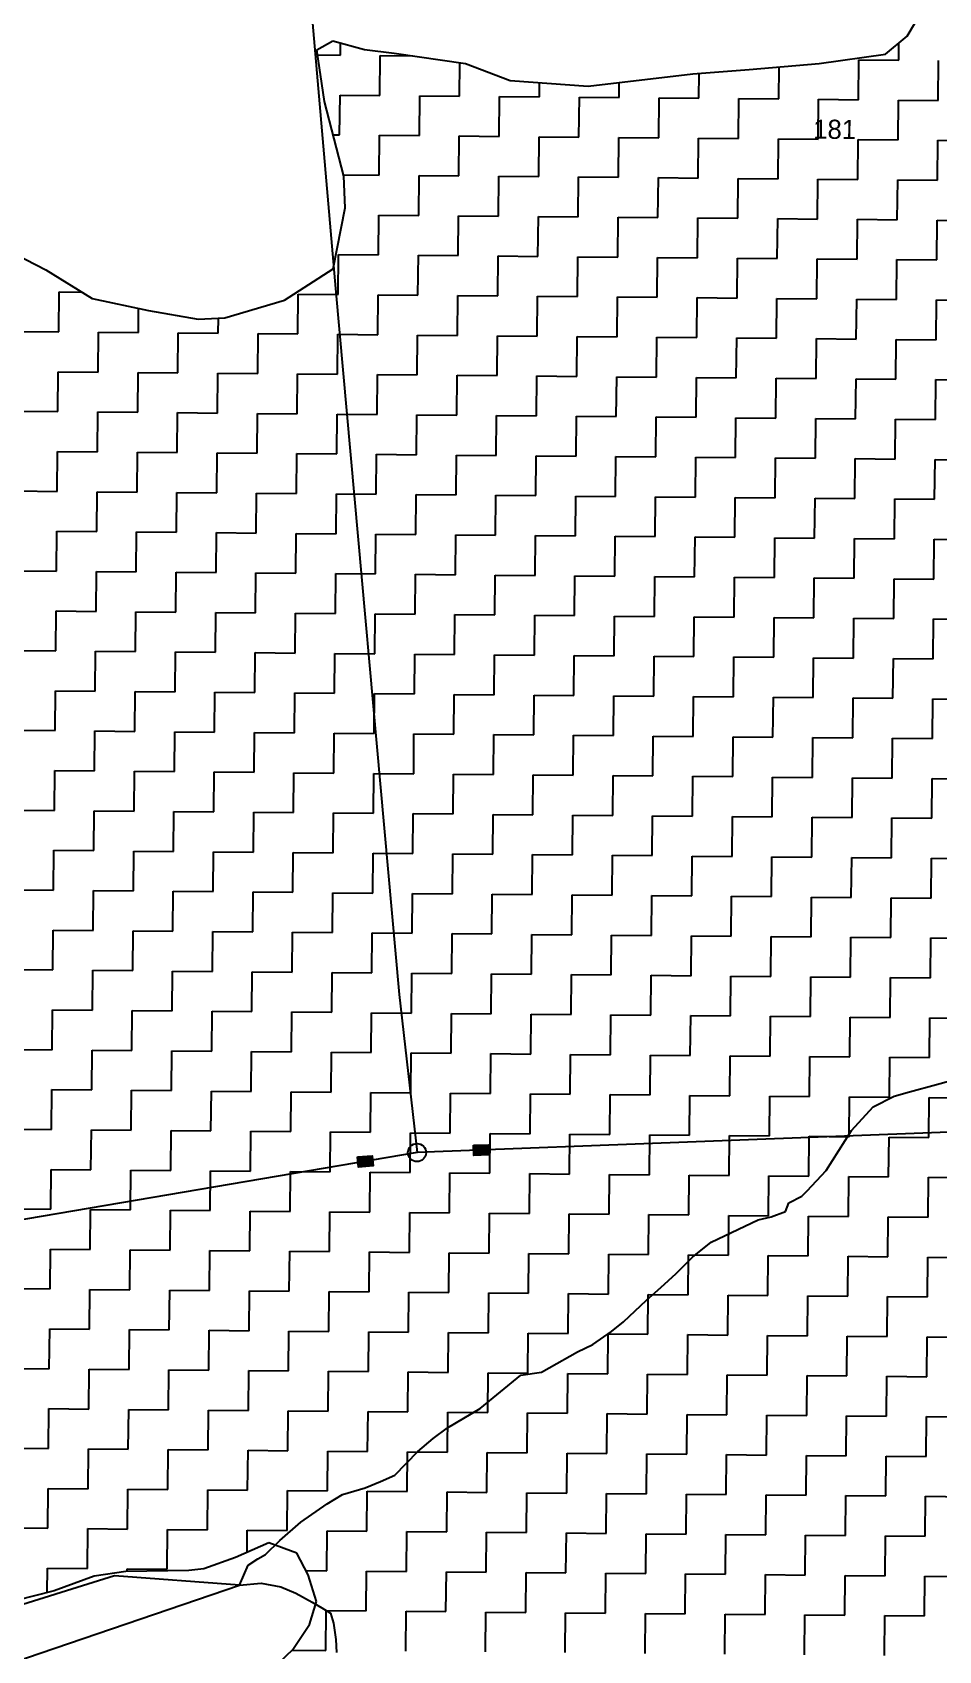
# Model space of a CAD drawing. Header units: metres. Extents: x 286188 to 288650, y 2015524 to 2018848.
# Drawn here: x 287073.8 to 287294.1, y 2016164.1 to 2016557.5 of the extents above; entities that cross this region are included whole.
import ezdxf
from ezdxf.enums import TextEntityAlignment as Align

# ---------------------------------------------------------------- set-up
doc = ezdxf.new("R2010")
doc.units = ezdxf.units.M
doc.header["$MEASUREMENT"] = 0
for name, color, linetype in [('LINE_WATER', 4, 'Continuous'), ('POLY_HATCH', 12, 'Continuous'), ('POLY_PARCEL', 6, 'Continuous'), ('POLY_WATER', 4, 'Continuous'), ('TEXT_PARCEL', 7, 'Continuous')]:
    doc.layers.add(name, color=color, linetype=linetype)
doc.styles.add('TEXT_MAP', font='', dxfattribs={"height": 1.8})
doc.styles.get('TEXT_MAP').set_extended_font_data('Kruti Dev 050')

msp = doc.modelspace()

# ---------------------------------------------------------------- hatches: boundary and pattern name
for points in [[(287184.68, 2016284.62), (287184.58, 2016287.11), (287180.98, 2016286.97), (287181.08, 2016284.48)], [(287156.59, 2016281.97), (287156.39, 2016284.45), (287152.81, 2016284.16), (287153, 2016281.68)]]:
    msp.add_hatch(color=256).paths.add_polyline_path(points)

# ---------------------------------------------------------------- linework, layer by layer
for points in [[(287180.98, 2016286.97), (287184.58, 2016287.11), (287184.68, 2016284.62), (287181.08, 2016284.48)], [(287152.81, 2016284.16), (287156.39, 2016284.45), (287156.59, 2016281.97), (287153, 2016281.68)]]:
    msp.add_lwpolyline(points, close=True)
msp.add_circle((287167.27, 2016285.2), 2.2)
at = {"layer": 'LINE_WATER'}
for p, q in [((287286.94, 2016299.97), (287293.57, 2016301.76)), ((287293.57, 2016301.76), (287299.13, 2016303.29)), ((287278.18, 2016296.35), (287283.23, 2016298.95)), ((287283.23, 2016298.95), (287286.94, 2016299.97)), ((287272.84, 2016290.58), (287278.18, 2016296.35)), ((287266.68, 2016280.86), (287272.84, 2016290.58)), ((287262.14, 2016275.89), (287266.68, 2016280.86)), ((287256.8, 2016270.91), (287257.62, 2016273.02)), ((287257.62, 2016273.02), (287260.8, 2016274.58)), ((287260.8, 2016274.58), (287262.14, 2016275.89)), ((287250.18, 2016268.86), (287253.36, 2016269.62)), ((287253.36, 2016269.62), (287256.8, 2016270.91)), ((287238.76, 2016263.41), (287250.18, 2016268.86)), ((287234.23, 2016259.76), (287238.76, 2016263.41)), ((287230.23, 2016255.83), (287234.23, 2016259.76)), ((287226.5, 2016252.43), (287230.23, 2016255.83)), ((287217.43, 2016244.05), (287223.03, 2016249.29)), ((287223.03, 2016249.29), (287226.5, 2016252.43)), ((287209.98, 2016238.57), (287214.51, 2016241.7)), ((287214.51, 2016241.7), (287217.43, 2016244.05)), ((287206.26, 2016236.76), (287209.98, 2016238.57)), ((287199.36, 2016232.86), (287206.26, 2016236.76)), ((287182.61, 2016222.97), (287192.47, 2016231.07)), ((287192.47, 2016231.07), (287197.5, 2016231.82)), ((287197.5, 2016231.82), (287199.36, 2016232.86)), ((287174.64, 2016218.28), (287182.61, 2016222.97)), ((287171.18, 2016215.67), (287174.64, 2016218.28)), ((287167.45, 2016212.53), (287171.18, 2016215.67)), ((287161.84, 2016206.77), (287167.45, 2016212.53)), ((287158.39, 2016205.22), (287161.84, 2016206.77)), ((287145.39, 2016199.79), (287149.11, 2016202.13)), ((287149.11, 2016202.13), (287154.68, 2016203.67)), ((287154.68, 2016203.67), (287158.39, 2016205.22)), ((287139, 2016195.35), (287145.39, 2016199.79)), ((287133.94, 2016190.91), (287139, 2016195.35)), ((287130.47, 2016187.5), (287133.94, 2016190.91)), ((287126.22, 2016184.9), (287128.61, 2016186.46)), ((287128.61, 2016186.46), (287130.47, 2016187.5)), ((287124.09, 2016180.09), (287126.22, 2016184.9)), ((287124.09, 2016180.09), (287129.37, 2016180.52)), ((287129.37, 2016180.52), (287134.12, 2016179.68)), ((287134.12, 2016179.68), (287137.81, 2016178.07)), ((287137.81, 2016178.07), (287141.75, 2016175.92)), ((287141.75, 2016175.92), (287144.12, 2016174.57)), ((287144.12, 2016174.57), (287146.22, 2016173.23)), ((287146.22, 2016173.23), (287146.99, 2016170.85)), ((287146.99, 2016170.85), (287147.49, 2016166.88)), ((287147.49, 2016166.88), (287147.72, 2016163.71))]:
    msp.add_line(p, q, dxfattribs=at)
at = {"layer": 'POLY_HATCH'}
for p, q in [((287286.44, 2016556.6), (287289.72, 2016562.21)), ((287281.15, 2016552.21), (287286.44, 2016556.6)), ((287142.9, 2016553.25), (287146.82, 2016555.44)), ((287144.8, 2016540.73), (287142.9, 2016553.25)), ((287146.82, 2016555.44), (287154.47, 2016553.35)), ((287154.47, 2016553.35), (287161.73, 2016552.48)), ((287161.73, 2016552.48), (287179.05, 2016549.9)), ((287264.99, 2016549.94), (287281.15, 2016552.21)), ((287179.05, 2016549.9), (287189.91, 2016545.77)), ((287234.31, 2016547.39), (287248.03, 2016548.48)), ((287248.03, 2016548.48), (287264.99, 2016549.94)), ((287189.91, 2016545.77), (287208.86, 2016544.39)), ((287208.86, 2016544.39), (287234.31, 2016547.39)), ((287149.48, 2016522.54), (287144.8, 2016540.73)), ((287149.82, 2016514.88), (287149.48, 2016522.54)), ((287042.51, 2016517.46), (287077.05, 2016499.81)), ((287146.86, 2016499.99), (287149.82, 2016514.88)), ((287077.05, 2016499.81), (287088.29, 2016492.85)), ((287135.09, 2016492.43), (287146.86, 2016499.99)), ((287088.29, 2016492.85), (287101.98, 2016489.91)), ((287101.98, 2016489.91), (287114.06, 2016487.78)), ((287120.52, 2016488.13), (287135.09, 2016492.43)), ((287114.06, 2016487.78), (287120.52, 2016488.13)), ((287131.22, 2016190.32), (287123.12, 2016186.76)), ((287138.06, 2016187.83), (287131.22, 2016190.32)), ((287123.12, 2016186.76), (287115.43, 2016184.01)), ((287140.84, 2016182.57), (287138.06, 2016187.83)), ((287096.46, 2016183.37), (287088.79, 2016182.23)), ((287111.8, 2016183.64), (287096.46, 2016183.37)), ((287115.43, 2016184.01), (287111.8, 2016183.64)), ((287142.8, 2016176.1), (287140.84, 2016182.57)), ((287079.07, 2016178.69), (287065.32, 2016175.18)), ((287088.79, 2016182.23), (287079.07, 2016178.69)), ((287141.13, 2016170.47), (287142.8, 2016176.1)), ((287137.04, 2016164.45), (287141.13, 2016170.47)), ((287133.79, 2016161.26), (287137.04, 2016164.45))]:
    msp.add_line(p, q, dxfattribs=at)
at = {"layer": 'POLY_HATCH', "linetype": 'Continuous'}
for p, q in [((287148.63, 2016551.97), (287148.66, 2016554.94)), ((287284.36, 2016550.75), (287284.4, 2016554.9)), ((287143.09, 2016552.02), (287148.63, 2016551.97)), ((287158.24, 2016542.19), (287158.33, 2016551.89)), ((287158.33, 2016551.89), (287166.21, 2016551.81)), ((287177.63, 2016542.02), (287177.7, 2016550.11)), ((287255.19, 2016541.32), (287255.26, 2016549.1)), ((287274.58, 2016541.14), (287274.67, 2016550.84)), ((287274.67, 2016550.84), (287284.36, 2016550.75)), ((287293.97, 2016540.97), (287294.06, 2016550.66)), ((287197.02, 2016541.84), (287197.05, 2016545.25)), ((287216.41, 2016541.67), (287216.44, 2016545.29)), ((287235.8, 2016541.49), (287235.85, 2016547.51)), ((287148.46, 2016532.58), (287148.55, 2016542.28)), ((287148.55, 2016542.28), (287158.24, 2016542.19)), ((287167.85, 2016532.41), (287167.94, 2016542.1)), ((287167.94, 2016542.1), (287177.63, 2016542.02)), ((287187.24, 2016532.23), (287187.33, 2016541.93)), ((287187.33, 2016541.93), (287197.02, 2016541.84)), ((287206.63, 2016532.06), (287206.72, 2016541.75)), ((287206.72, 2016541.75), (287216.41, 2016541.67)), ((287226.02, 2016531.88), (287226.1, 2016541.58)), ((287226.1, 2016541.58), (287235.8, 2016541.49)), ((287245.41, 2016531.71), (287245.49, 2016541.4)), ((287245.49, 2016541.4), (287255.19, 2016541.32)), ((287264.8, 2016531.53), (287264.88, 2016541.23)), ((287264.88, 2016541.23), (287274.58, 2016541.14)), ((287284.19, 2016531.36), (287284.27, 2016541.05)), ((287284.27, 2016541.05), (287293.97, 2016540.97)), ((287146.9, 2016532.6), (287148.46, 2016532.58)), ((287158.07, 2016522.8), (287158.15, 2016532.5)), ((287158.15, 2016532.5), (287167.85, 2016532.41)), ((287177.46, 2016522.63), (287177.54, 2016532.32)), ((287177.54, 2016532.32), (287187.24, 2016532.23)), ((287196.85, 2016522.45), (287196.93, 2016532.15)), ((287196.93, 2016532.15), (287206.63, 2016532.06)), ((287216.23, 2016522.28), (287216.32, 2016531.97)), ((287216.32, 2016531.97), (287226.02, 2016531.88)), ((287235.62, 2016522.1), (287235.71, 2016531.8)), ((287235.71, 2016531.8), (287245.41, 2016531.71)), ((287255.01, 2016521.93), (287255.1, 2016531.62)), ((287255.1, 2016531.62), (287264.8, 2016531.53)), ((287274.4, 2016521.75), (287274.49, 2016531.45)), ((287274.49, 2016531.45), (287284.19, 2016531.36)), ((287293.79, 2016521.58), (287293.88, 2016531.27)), ((287293.88, 2016531.27), (287303.58, 2016531.18)), ((287149.39, 2016522.88), (287158.07, 2016522.8)), ((287167.67, 2016513.02), (287167.76, 2016522.71)), ((287167.76, 2016522.71), (287177.46, 2016522.63)), ((287187.06, 2016512.84), (287187.15, 2016522.54)), ((287187.15, 2016522.54), (287196.85, 2016522.45)), ((287206.45, 2016512.67), (287206.54, 2016522.36)), ((287206.54, 2016522.36), (287216.23, 2016522.28)), ((287225.84, 2016512.49), (287225.93, 2016522.19)), ((287225.93, 2016522.19), (287235.62, 2016522.1)), ((287245.23, 2016512.32), (287245.32, 2016522.01)), ((287245.32, 2016522.01), (287255.01, 2016521.93)), ((287264.62, 2016512.14), (287264.71, 2016521.84)), ((287264.71, 2016521.84), (287274.4, 2016521.75)), ((287284.01, 2016511.97), (287284.1, 2016521.66)), ((287284.1, 2016521.66), (287293.79, 2016521.58)), ((287157.89, 2016503.41), (287157.98, 2016513.11)), ((287157.98, 2016513.11), (287167.67, 2016513.02)), ((287177.28, 2016503.24), (287177.37, 2016512.93)), ((287177.37, 2016512.93), (287187.06, 2016512.84)), ((287196.67, 2016503.06), (287196.76, 2016512.76)), ((287196.76, 2016512.76), (287206.45, 2016512.67)), ((287216.06, 2016502.89), (287216.15, 2016512.58)), ((287216.15, 2016512.58), (287225.84, 2016512.49)), ((287235.45, 2016502.71), (287235.54, 2016512.41)), ((287235.54, 2016512.41), (287245.23, 2016512.32)), ((287254.84, 2016502.54), (287254.93, 2016512.23)), ((287254.93, 2016512.23), (287264.62, 2016512.14)), ((287274.23, 2016502.36), (287274.32, 2016512.06)), ((287274.32, 2016512.06), (287284.01, 2016511.97)), ((287293.62, 2016502.19), (287293.71, 2016511.88)), ((287293.71, 2016511.88), (287303.4, 2016511.79)), ((287148.11, 2016493.8), (287148.2, 2016503.5)), ((287148.2, 2016503.5), (287157.89, 2016503.41)), ((287167.5, 2016493.63), (287167.59, 2016503.32)), ((287167.59, 2016503.32), (287177.28, 2016503.24)), ((287186.89, 2016493.45), (287186.98, 2016503.15)), ((287186.98, 2016503.15), (287196.67, 2016503.06)), ((287206.28, 2016493.28), (287206.36, 2016502.97)), ((287206.36, 2016502.97), (287216.06, 2016502.89)), ((287225.67, 2016493.1), (287225.75, 2016502.8)), ((287225.75, 2016502.8), (287235.45, 2016502.71)), ((287245.06, 2016492.93), (287245.14, 2016502.62)), ((287245.14, 2016502.62), (287254.84, 2016502.54)), ((287264.45, 2016492.75), (287264.53, 2016502.45)), ((287264.53, 2016502.45), (287274.23, 2016502.36)), ((287283.84, 2016492.58), (287283.92, 2016502.27)), ((287283.92, 2016502.27), (287293.62, 2016502.19)), ((287080.16, 2016484.72), (287080.24, 2016494.42)), ((287080.24, 2016494.42), (287085.84, 2016494.37)), ((287138.33, 2016484.2), (287138.41, 2016493.89)), ((287138.41, 2016493.89), (287148.11, 2016493.8)), ((287157.72, 2016484.02), (287157.8, 2016493.72)), ((287157.8, 2016493.72), (287167.5, 2016493.63)), ((287177.11, 2016483.85), (287177.19, 2016493.54)), ((287177.19, 2016493.54), (287186.89, 2016493.45)), ((287196.49, 2016483.67), (287196.58, 2016493.37)), ((287196.58, 2016493.37), (287206.28, 2016493.28)), ((287215.88, 2016483.5), (287215.97, 2016493.19)), ((287215.97, 2016493.19), (287225.67, 2016493.1)), ((287099.55, 2016484.55), (287099.6, 2016490.42)), ((287235.27, 2016483.32), (287235.36, 2016493.02)), ((287235.36, 2016493.02), (287245.06, 2016492.93)), ((287254.66, 2016483.15), (287254.75, 2016492.84)), ((287254.75, 2016492.84), (287264.45, 2016492.75)), ((287274.05, 2016482.97), (287274.14, 2016492.67)), ((287274.14, 2016492.67), (287283.84, 2016492.58)), ((287293.44, 2016482.8), (287293.53, 2016492.49)), ((287293.53, 2016492.49), (287303.23, 2016492.4)), ((287118.94, 2016484.37), (287118.97, 2016488.04)), ((287070.46, 2016484.81), (287080.16, 2016484.72)), ((287089.76, 2016474.94), (287089.85, 2016484.64)), ((287089.85, 2016484.64), (287099.55, 2016484.55)), ((287109.15, 2016474.77), (287109.24, 2016484.46)), ((287109.24, 2016484.46), (287118.94, 2016484.37)), ((287128.54, 2016474.59), (287128.63, 2016484.28)), ((287128.63, 2016484.28), (287138.33, 2016484.2)), ((287147.93, 2016474.41), (287148.02, 2016484.11)), ((287148.02, 2016484.11), (287157.72, 2016484.02)), ((287167.32, 2016474.24), (287167.41, 2016483.93)), ((287167.41, 2016483.93), (287177.11, 2016483.85)), ((287186.71, 2016474.06), (287186.8, 2016483.76)), ((287186.8, 2016483.76), (287196.49, 2016483.67)), ((287206.1, 2016473.89), (287206.19, 2016483.58)), ((287206.19, 2016483.58), (287215.88, 2016483.5)), ((287225.49, 2016473.71), (287225.58, 2016483.41)), ((287225.58, 2016483.41), (287235.27, 2016483.32)), ((287244.88, 2016473.54), (287244.97, 2016483.23)), ((287244.97, 2016483.23), (287254.66, 2016483.15)), ((287264.27, 2016473.36), (287264.36, 2016483.06)), ((287264.36, 2016483.06), (287274.05, 2016482.97)), ((287283.66, 2016473.19), (287283.75, 2016482.88)), ((287283.75, 2016482.88), (287293.44, 2016482.8)), ((287079.98, 2016465.33), (287080.07, 2016475.03)), ((287080.07, 2016475.03), (287089.76, 2016474.94)), ((287099.37, 2016465.16), (287099.46, 2016474.85)), ((287099.46, 2016474.85), (287109.15, 2016474.77)), ((287118.76, 2016464.98), (287118.85, 2016474.68)), ((287118.85, 2016474.68), (287128.54, 2016474.59)), ((287138.15, 2016464.81), (287138.24, 2016474.5)), ((287138.24, 2016474.5), (287147.93, 2016474.41)), ((287157.54, 2016464.63), (287157.63, 2016474.33)), ((287157.63, 2016474.33), (287167.32, 2016474.24)), ((287176.93, 2016464.46), (287177.02, 2016474.15)), ((287177.02, 2016474.15), (287186.71, 2016474.06)), ((287196.32, 2016464.28), (287196.41, 2016473.98)), ((287196.41, 2016473.98), (287206.1, 2016473.89)), ((287215.71, 2016464.11), (287215.8, 2016473.8)), ((287215.8, 2016473.8), (287225.49, 2016473.71)), ((287235.1, 2016463.93), (287235.19, 2016473.63)), ((287235.19, 2016473.63), (287244.88, 2016473.54)), ((287254.49, 2016463.76), (287254.58, 2016473.45)), ((287254.58, 2016473.45), (287264.27, 2016473.36)), ((287273.88, 2016463.58), (287273.97, 2016473.28)), ((287273.97, 2016473.28), (287283.66, 2016473.19)), ((287293.27, 2016463.41), (287293.36, 2016473.1)), ((287293.36, 2016473.1), (287303.05, 2016473.01)), ((287070.29, 2016465.42), (287079.98, 2016465.33)), ((287089.59, 2016455.55), (287089.68, 2016465.25)), ((287089.68, 2016465.25), (287099.37, 2016465.16)), ((287108.98, 2016455.38), (287109.07, 2016465.07)), ((287109.07, 2016465.07), (287118.76, 2016464.98)), ((287128.37, 2016455.2), (287128.46, 2016464.9)), ((287128.46, 2016464.9), (287138.15, 2016464.81)), ((287147.76, 2016455.03), (287147.85, 2016464.72)), ((287147.85, 2016464.72), (287157.54, 2016464.63)), ((287167.15, 2016454.85), (287167.24, 2016464.54)), ((287167.24, 2016464.54), (287176.93, 2016464.46)), ((287186.54, 2016454.67), (287186.62, 2016464.37)), ((287186.62, 2016464.37), (287196.32, 2016464.28)), ((287205.93, 2016454.5), (287206.01, 2016464.19)), ((287206.01, 2016464.19), (287215.71, 2016464.11)), ((287225.32, 2016454.32), (287225.4, 2016464.02)), ((287225.4, 2016464.02), (287235.1, 2016463.93)), ((287244.71, 2016454.15), (287244.79, 2016463.84)), ((287244.79, 2016463.84), (287254.49, 2016463.76)), ((287264.1, 2016453.97), (287264.18, 2016463.67)), ((287264.18, 2016463.67), (287273.88, 2016463.58)), ((287283.49, 2016453.8), (287283.57, 2016463.49)), ((287283.57, 2016463.49), (287293.27, 2016463.41)), ((287079.81, 2016445.94), (287079.89, 2016455.64)), ((287079.89, 2016455.64), (287089.59, 2016455.55)), ((287099.2, 2016445.77), (287099.28, 2016455.46)), ((287099.28, 2016455.46), (287108.98, 2016455.38)), ((287118.59, 2016445.59), (287118.67, 2016455.29)), ((287118.67, 2016455.29), (287128.37, 2016455.2)), ((287137.98, 2016445.42), (287138.06, 2016455.11)), ((287138.06, 2016455.11), (287147.76, 2016455.03)), ((287157.37, 2016445.24), (287157.45, 2016454.94)), ((287157.45, 2016454.94), (287167.15, 2016454.85)), ((287176.75, 2016445.07), (287176.84, 2016454.76)), ((287176.84, 2016454.76), (287186.54, 2016454.67)), ((287196.14, 2016444.89), (287196.23, 2016454.59)), ((287196.23, 2016454.59), (287205.93, 2016454.5)), ((287215.53, 2016444.72), (287215.62, 2016454.41)), ((287215.62, 2016454.41), (287225.32, 2016454.32)), ((287234.92, 2016444.54), (287235.01, 2016454.24)), ((287235.01, 2016454.24), (287244.71, 2016454.15)), ((287254.31, 2016444.37), (287254.4, 2016454.06)), ((287254.4, 2016454.06), (287264.1, 2016453.97)), ((287273.7, 2016444.19), (287273.79, 2016453.89)), ((287273.79, 2016453.89), (287283.49, 2016453.8)), ((287293.09, 2016444.02), (287293.18, 2016453.71)), ((287293.18, 2016453.71), (287302.88, 2016453.62)), ((287070.11, 2016446.03), (287079.81, 2016445.94)), ((287089.41, 2016436.16), (287089.5, 2016445.86)), ((287089.5, 2016445.86), (287099.2, 2016445.77)), ((287108.8, 2016435.99), (287108.89, 2016445.68)), ((287108.89, 2016445.68), (287118.59, 2016445.59)), ((287128.19, 2016435.81), (287128.28, 2016445.51)), ((287128.28, 2016445.51), (287137.98, 2016445.42)), ((287147.58, 2016435.64), (287147.67, 2016445.33)), ((287147.67, 2016445.33), (287157.37, 2016445.24)), ((287166.97, 2016435.46), (287167.06, 2016445.16)), ((287167.06, 2016445.16), (287176.75, 2016445.07)), ((287186.36, 2016435.29), (287186.45, 2016444.98)), ((287186.45, 2016444.98), (287196.14, 2016444.89)), ((287205.75, 2016435.11), (287205.84, 2016444.8)), ((287205.84, 2016444.8), (287215.53, 2016444.72)), ((287225.14, 2016434.93), (287225.23, 2016444.63)), ((287225.23, 2016444.63), (287234.92, 2016444.54)), ((287244.53, 2016434.76), (287244.62, 2016444.45)), ((287244.62, 2016444.45), (287254.31, 2016444.37)), ((287263.92, 2016434.58), (287264.01, 2016444.28)), ((287264.01, 2016444.28), (287273.7, 2016444.19)), ((287283.31, 2016434.41), (287283.4, 2016444.1)), ((287283.4, 2016444.1), (287293.09, 2016444.02)), ((287079.63, 2016426.55), (287079.72, 2016436.25)), ((287079.72, 2016436.25), (287089.41, 2016436.16)), ((287099.02, 2016426.38), (287099.11, 2016436.07)), ((287099.11, 2016436.07), (287108.8, 2016435.99)), ((287118.41, 2016426.2), (287118.5, 2016435.9)), ((287118.5, 2016435.9), (287128.19, 2016435.81)), ((287137.8, 2016426.03), (287137.89, 2016435.72)), ((287137.89, 2016435.72), (287147.58, 2016435.64)), ((287157.19, 2016425.85), (287157.28, 2016435.55)), ((287157.28, 2016435.55), (287166.97, 2016435.46)), ((287176.58, 2016425.68), (287176.67, 2016435.37)), ((287176.67, 2016435.37), (287186.36, 2016435.29)), ((287195.97, 2016425.5), (287196.06, 2016435.2)), ((287196.06, 2016435.2), (287205.75, 2016435.11)), ((287215.36, 2016425.33), (287215.45, 2016435.02)), ((287215.45, 2016435.02), (287225.14, 2016434.93)), ((287234.75, 2016425.15), (287234.84, 2016434.85)), ((287234.84, 2016434.85), (287244.53, 2016434.76)), ((287254.14, 2016424.98), (287254.23, 2016434.67)), ((287254.23, 2016434.67), (287263.92, 2016434.58)), ((287273.53, 2016424.8), (287273.62, 2016434.5)), ((287273.62, 2016434.5), (287283.31, 2016434.41)), ((287292.92, 2016424.63), (287293.01, 2016434.32)), ((287293.01, 2016434.32), (287302.7, 2016434.23)), ((287069.94, 2016426.64), (287079.63, 2016426.55)), ((287089.24, 2016416.77), (287089.33, 2016426.47)), ((287089.33, 2016426.47), (287099.02, 2016426.38)), ((287108.63, 2016416.6), (287108.72, 2016426.29)), ((287108.72, 2016426.29), (287118.41, 2016426.2)), ((287128.02, 2016416.42), (287128.11, 2016426.12)), ((287128.11, 2016426.12), (287137.8, 2016426.03)), ((287147.41, 2016416.25), (287147.5, 2016425.94)), ((287147.5, 2016425.94), (287157.19, 2016425.85)), ((287166.8, 2016416.07), (287166.88, 2016425.77)), ((287166.88, 2016425.77), (287176.58, 2016425.68)), ((287186.19, 2016415.9), (287186.27, 2016425.59)), ((287186.27, 2016425.59), (287195.97, 2016425.5)), ((287205.58, 2016415.72), (287205.66, 2016425.42)), ((287205.66, 2016425.42), (287215.36, 2016425.33)), ((287224.97, 2016415.55), (287225.05, 2016425.24)), ((287225.05, 2016425.24), (287234.75, 2016425.15)), ((287244.36, 2016415.37), (287244.44, 2016425.06)), ((287244.44, 2016425.06), (287254.14, 2016424.98)), ((287263.75, 2016415.19), (287263.83, 2016424.89)), ((287263.83, 2016424.89), (287273.53, 2016424.8)), ((287283.14, 2016415.02), (287283.22, 2016424.71)), ((287283.22, 2016424.71), (287292.92, 2016424.63)), ((287079.46, 2016407.16), (287079.54, 2016416.86)), ((287079.54, 2016416.86), (287089.24, 2016416.77)), ((287098.85, 2016406.99), (287098.93, 2016416.68)), ((287098.93, 2016416.68), (287108.63, 2016416.6)), ((287118.24, 2016406.81), (287118.32, 2016416.51)), ((287118.32, 2016416.51), (287128.02, 2016416.42)), ((287137.63, 2016406.64), (287137.71, 2016416.33)), ((287137.71, 2016416.33), (287147.41, 2016416.25)), ((287157.01, 2016406.46), (287157.1, 2016416.16)), ((287157.1, 2016416.16), (287166.8, 2016416.07)), ((287176.4, 2016406.29), (287176.49, 2016415.98)), ((287176.49, 2016415.98), (287186.19, 2016415.9)), ((287195.79, 2016406.11), (287195.88, 2016415.81)), ((287195.88, 2016415.81), (287205.58, 2016415.72)), ((287215.18, 2016405.94), (287215.27, 2016415.63)), ((287215.27, 2016415.63), (287224.97, 2016415.55)), ((287234.57, 2016405.76), (287234.66, 2016415.46)), ((287234.66, 2016415.46), (287244.36, 2016415.37)), ((287253.96, 2016405.59), (287254.05, 2016415.28)), ((287254.05, 2016415.28), (287263.75, 2016415.19)), ((287273.35, 2016405.41), (287273.44, 2016415.11)), ((287273.44, 2016415.11), (287283.14, 2016415.02)), ((287292.74, 2016405.24), (287292.83, 2016414.93)), ((287292.83, 2016414.93), (287302.53, 2016414.84)), ((287069.76, 2016407.25), (287079.46, 2016407.16)), ((287089.06, 2016397.38), (287089.15, 2016407.08)), ((287089.15, 2016407.08), (287098.85, 2016406.99)), ((287108.45, 2016397.21), (287108.54, 2016406.9)), ((287108.54, 2016406.9), (287118.24, 2016406.81)), ((287127.84, 2016397.03), (287127.93, 2016406.73)), ((287127.93, 2016406.73), (287137.63, 2016406.64)), ((287147.23, 2016396.86), (287147.32, 2016406.55)), ((287147.32, 2016406.55), (287157.01, 2016406.46)), ((287166.62, 2016396.68), (287166.71, 2016406.38)), ((287166.71, 2016406.38), (287176.4, 2016406.29)), ((287186.01, 2016396.51), (287186.1, 2016406.2)), ((287186.1, 2016406.2), (287195.79, 2016406.11)), ((287205.4, 2016396.33), (287205.49, 2016406.03)), ((287205.49, 2016406.03), (287215.18, 2016405.94)), ((287224.79, 2016396.16), (287224.88, 2016405.85)), ((287224.88, 2016405.85), (287234.57, 2016405.76)), ((287244.18, 2016395.98), (287244.27, 2016405.68)), ((287244.27, 2016405.68), (287253.96, 2016405.59)), ((287263.57, 2016395.81), (287263.66, 2016405.5)), ((287263.66, 2016405.5), (287273.35, 2016405.41)), ((287282.96, 2016395.63), (287283.05, 2016405.32)), ((287283.05, 2016405.32), (287292.74, 2016405.24)), ((287079.28, 2016387.77), (287079.37, 2016397.47)), ((287079.37, 2016397.47), (287089.06, 2016397.38)), ((287098.67, 2016387.6), (287098.76, 2016397.29)), ((287098.76, 2016397.29), (287108.45, 2016397.21)), ((287118.06, 2016387.42), (287118.15, 2016397.12)), ((287118.15, 2016397.12), (287127.84, 2016397.03)), ((287137.45, 2016387.25), (287137.54, 2016396.94)), ((287137.54, 2016396.94), (287147.23, 2016396.86)), ((287156.84, 2016387.07), (287156.93, 2016396.77)), ((287156.93, 2016396.77), (287166.62, 2016396.68)), ((287176.23, 2016386.9), (287176.32, 2016396.59)), ((287176.32, 2016396.59), (287186.01, 2016396.51)), ((287195.62, 2016386.72), (287195.71, 2016396.42)), ((287195.71, 2016396.42), (287205.4, 2016396.33)), ((287215.01, 2016386.55), (287215.1, 2016396.24)), ((287215.1, 2016396.24), (287224.79, 2016396.16)), ((287234.4, 2016386.37), (287234.49, 2016396.07)), ((287234.49, 2016396.07), (287244.18, 2016395.98)), ((287253.79, 2016386.2), (287253.88, 2016395.89)), ((287253.88, 2016395.89), (287263.57, 2016395.81)), ((287273.18, 2016386.02), (287273.27, 2016395.72)), ((287273.27, 2016395.72), (287282.96, 2016395.63)), ((287292.57, 2016385.85), (287292.66, 2016395.54)), ((287292.66, 2016395.54), (287302.35, 2016395.45)), ((287069.59, 2016387.86), (287079.28, 2016387.77)), ((287088.89, 2016377.99), (287088.98, 2016387.69)), ((287088.98, 2016387.69), (287098.67, 2016387.6)), ((287108.28, 2016377.82), (287108.37, 2016387.51)), ((287108.37, 2016387.51), (287118.06, 2016387.42)), ((287127.67, 2016377.64), (287127.76, 2016387.34)), ((287127.76, 2016387.34), (287137.45, 2016387.25)), ((287147.06, 2016377.47), (287147.14, 2016387.16)), ((287147.14, 2016387.16), (287156.84, 2016387.07)), ((287166.45, 2016377.29), (287166.53, 2016386.99)), ((287166.53, 2016386.99), (287176.23, 2016386.9)), ((287185.84, 2016377.12), (287185.92, 2016386.81)), ((287185.92, 2016386.81), (287195.62, 2016386.72)), ((287205.23, 2016376.94), (287205.31, 2016386.64)), ((287205.31, 2016386.64), (287215.01, 2016386.55)), ((287224.62, 2016376.77), (287224.7, 2016386.46)), ((287224.7, 2016386.46), (287234.4, 2016386.37)), ((287244.01, 2016376.59), (287244.09, 2016386.29)), ((287244.09, 2016386.29), (287253.79, 2016386.2)), ((287263.4, 2016376.42), (287263.48, 2016386.11)), ((287263.48, 2016386.11), (287273.18, 2016386.02)), ((287282.79, 2016376.24), (287282.87, 2016385.94)), ((287282.87, 2016385.94), (287292.57, 2016385.85)), ((287079.11, 2016368.38), (287079.19, 2016378.08)), ((287079.19, 2016378.08), (287088.89, 2016377.99)), ((287098.5, 2016368.21), (287098.58, 2016377.9)), ((287098.58, 2016377.9), (287108.28, 2016377.82)), ((287117.89, 2016368.03), (287117.97, 2016377.73)), ((287117.97, 2016377.73), (287127.67, 2016377.64)), ((287137.27, 2016367.86), (287137.36, 2016377.55)), ((287137.36, 2016377.55), (287147.06, 2016377.47)), ((287156.66, 2016367.68), (287156.75, 2016377.38)), ((287156.75, 2016377.38), (287166.45, 2016377.29)), ((287176.05, 2016367.51), (287176.14, 2016377.2)), ((287176.14, 2016377.2), (287185.84, 2016377.12)), ((287195.44, 2016367.33), (287195.53, 2016377.03)), ((287195.53, 2016377.03), (287205.23, 2016376.94)), ((287214.83, 2016367.16), (287214.92, 2016376.85)), ((287214.92, 2016376.85), (287224.62, 2016376.77)), ((287234.22, 2016366.98), (287234.31, 2016376.68)), ((287234.31, 2016376.68), (287244.01, 2016376.59)), ((287253.61, 2016366.81), (287253.7, 2016376.5)), ((287253.7, 2016376.5), (287263.4, 2016376.42)), ((287273, 2016366.63), (287273.09, 2016376.33)), ((287273.09, 2016376.33), (287282.79, 2016376.24)), ((287292.39, 2016366.46), (287292.48, 2016376.15)), ((287292.48, 2016376.15), (287302.17, 2016376.07)), ((287069.41, 2016368.47), (287079.11, 2016368.38)), ((287088.71, 2016358.6), (287088.8, 2016368.3)), ((287088.8, 2016368.3), (287098.5, 2016368.21)), ((287108.1, 2016358.43), (287108.19, 2016368.12)), ((287108.19, 2016368.12), (287117.89, 2016368.03)), ((287127.49, 2016358.25), (287127.58, 2016367.95)), ((287127.58, 2016367.95), (287137.27, 2016367.86)), ((287146.88, 2016358.08), (287146.97, 2016367.77)), ((287146.97, 2016367.77), (287156.66, 2016367.68)), ((287166.27, 2016357.9), (287166.36, 2016367.6)), ((287166.36, 2016367.6), (287176.05, 2016367.51)), ((287185.66, 2016357.73), (287185.75, 2016367.42)), ((287185.75, 2016367.42), (287195.44, 2016367.33)), ((287205.05, 2016357.55), (287205.14, 2016367.25)), ((287205.14, 2016367.25), (287214.83, 2016367.16)), ((287224.44, 2016357.38), (287224.53, 2016367.07)), ((287224.53, 2016367.07), (287234.22, 2016366.98)), ((287243.83, 2016357.2), (287243.92, 2016366.9)), ((287243.92, 2016366.9), (287253.61, 2016366.81)), ((287263.22, 2016357.03), (287263.31, 2016366.72)), ((287263.31, 2016366.72), (287273, 2016366.63)), ((287282.61, 2016356.85), (287282.7, 2016366.55)), ((287282.7, 2016366.55), (287292.39, 2016366.46)), ((287078.93, 2016348.99), (287079.02, 2016358.69)), ((287079.02, 2016358.69), (287088.71, 2016358.6)), ((287098.32, 2016348.82), (287098.41, 2016358.51)), ((287098.41, 2016358.51), (287108.1, 2016358.43)), ((287117.71, 2016348.64), (287117.8, 2016358.34)), ((287117.8, 2016358.34), (287127.49, 2016358.25)), ((287137.1, 2016348.47), (287137.19, 2016358.16)), ((287137.19, 2016358.16), (287146.88, 2016358.08)), ((287156.49, 2016348.29), (287156.58, 2016357.99)), ((287156.58, 2016357.99), (287166.27, 2016357.9)), ((287175.88, 2016348.12), (287175.97, 2016357.81)), ((287175.97, 2016357.81), (287185.66, 2016357.73)), ((287195.27, 2016347.94), (287195.36, 2016357.64)), ((287195.36, 2016357.64), (287205.05, 2016357.55)), ((287214.66, 2016347.77), (287214.75, 2016357.46)), ((287214.75, 2016357.46), (287224.44, 2016357.38)), ((287234.05, 2016347.59), (287234.14, 2016357.29)), ((287234.14, 2016357.29), (287243.83, 2016357.2)), ((287253.44, 2016347.42), (287253.53, 2016357.11)), ((287253.53, 2016357.11), (287263.22, 2016357.03)), ((287272.83, 2016347.24), (287272.92, 2016356.94)), ((287272.92, 2016356.94), (287282.61, 2016356.85)), ((287292.22, 2016347.07), (287292.3, 2016356.76)), ((287292.3, 2016356.76), (287302, 2016356.68)), ((287069.24, 2016349.08), (287078.93, 2016348.99)), ((287088.54, 2016339.21), (287088.63, 2016348.91)), ((287088.63, 2016348.91), (287098.32, 2016348.82)), ((287107.93, 2016339.04), (287108.02, 2016348.73)), ((287108.02, 2016348.73), (287117.71, 2016348.64)), ((287127.32, 2016338.86), (287127.4, 2016348.56)), ((287127.4, 2016348.56), (287137.1, 2016348.47)), ((287146.71, 2016338.69), (287146.79, 2016348.38)), ((287146.79, 2016348.38), (287156.49, 2016348.29)), ((287166.1, 2016338.51), (287166.18, 2016348.21)), ((287166.18, 2016348.21), (287175.88, 2016348.12)), ((287185.49, 2016338.34), (287185.57, 2016348.03)), ((287185.57, 2016348.03), (287195.27, 2016347.94)), ((287204.88, 2016338.16), (287204.96, 2016347.86)), ((287204.96, 2016347.86), (287214.66, 2016347.77)), ((287224.27, 2016337.99), (287224.35, 2016347.68)), ((287224.35, 2016347.68), (287234.05, 2016347.59)), ((287243.66, 2016337.81), (287243.74, 2016347.51)), ((287243.74, 2016347.51), (287253.44, 2016347.42)), ((287263.05, 2016337.64), (287263.13, 2016347.33)), ((287263.13, 2016347.33), (287272.83, 2016347.24)), ((287282.43, 2016337.46), (287282.52, 2016347.16)), ((287282.52, 2016347.16), (287292.22, 2016347.07)), ((287078.76, 2016329.61), (287078.84, 2016339.3)), ((287078.84, 2016339.3), (287088.54, 2016339.21)), ((287098.15, 2016329.43), (287098.23, 2016339.12)), ((287098.23, 2016339.12), (287107.93, 2016339.04)), ((287117.54, 2016329.25), (287117.62, 2016338.95)), ((287117.62, 2016338.95), (287127.32, 2016338.86)), ((287136.92, 2016329.08), (287137.01, 2016338.77)), ((287137.01, 2016338.77), (287146.71, 2016338.69)), ((287156.31, 2016328.9), (287156.4, 2016338.6)), ((287156.4, 2016338.6), (287166.1, 2016338.51)), ((287175.7, 2016328.73), (287175.79, 2016338.42)), ((287175.79, 2016338.42), (287185.49, 2016338.34)), ((287195.09, 2016328.55), (287195.18, 2016338.25)), ((287195.18, 2016338.25), (287204.88, 2016338.16)), ((287214.48, 2016328.38), (287214.57, 2016338.07)), ((287214.57, 2016338.07), (287224.27, 2016337.99)), ((287233.87, 2016328.2), (287233.96, 2016337.9)), ((287233.96, 2016337.9), (287243.66, 2016337.81)), ((287253.26, 2016328.03), (287253.35, 2016337.72)), ((287253.35, 2016337.72), (287263.05, 2016337.64)), ((287272.65, 2016327.85), (287272.74, 2016337.55)), ((287272.74, 2016337.55), (287282.43, 2016337.46)), ((287292.04, 2016327.68), (287292.13, 2016337.37)), ((287292.13, 2016337.37), (287301.82, 2016337.29)), ((287069.06, 2016329.69), (287078.76, 2016329.61)), ((287088.36, 2016319.82), (287088.45, 2016329.52)), ((287088.45, 2016329.52), (287098.15, 2016329.43)), ((287107.75, 2016319.65), (287107.84, 2016329.34)), ((287107.84, 2016329.34), (287117.54, 2016329.25)), ((287127.14, 2016319.47), (287127.23, 2016329.17)), ((287127.23, 2016329.17), (287136.92, 2016329.08)), ((287146.53, 2016319.3), (287146.62, 2016328.99)), ((287146.62, 2016328.99), (287156.31, 2016328.9)), ((287165.92, 2016319.12), (287166.01, 2016328.82)), ((287166.01, 2016328.82), (287175.7, 2016328.73)), ((287185.31, 2016318.95), (287185.4, 2016328.64)), ((287185.4, 2016328.64), (287195.09, 2016328.55)), ((287204.7, 2016318.77), (287204.79, 2016328.47)), ((287204.79, 2016328.47), (287214.48, 2016328.38)), ((287224.09, 2016318.6), (287224.18, 2016328.29)), ((287224.18, 2016328.29), (287233.87, 2016328.2)), ((287243.48, 2016318.42), (287243.57, 2016328.12)), ((287243.57, 2016328.12), (287253.26, 2016328.03)), ((287262.87, 2016318.25), (287262.96, 2016327.94)), ((287262.96, 2016327.94), (287272.65, 2016327.85)), ((287282.26, 2016318.07), (287282.35, 2016327.77)), ((287282.35, 2016327.77), (287292.04, 2016327.68)), ((287078.58, 2016310.22), (287078.67, 2016319.91)), ((287078.67, 2016319.91), (287088.36, 2016319.82)), ((287097.97, 2016310.04), (287098.06, 2016319.74)), ((287098.06, 2016319.74), (287107.75, 2016319.65)), ((287117.36, 2016309.87), (287117.45, 2016319.56)), ((287117.45, 2016319.56), (287127.14, 2016319.47)), ((287136.75, 2016309.69), (287136.84, 2016319.38)), ((287136.84, 2016319.38), (287146.53, 2016319.3)), ((287156.14, 2016309.51), (287156.23, 2016319.21)), ((287156.23, 2016319.21), (287165.92, 2016319.12)), ((287175.53, 2016309.34), (287175.62, 2016319.03)), ((287175.62, 2016319.03), (287185.31, 2016318.95)), ((287194.92, 2016309.16), (287195.01, 2016318.86)), ((287195.01, 2016318.86), (287204.7, 2016318.77)), ((287214.31, 2016308.99), (287214.4, 2016318.68)), ((287214.4, 2016318.68), (287224.09, 2016318.6)), ((287233.7, 2016308.81), (287233.79, 2016318.51)), ((287233.79, 2016318.51), (287243.48, 2016318.42)), ((287253.09, 2016308.64), (287253.18, 2016318.33)), ((287253.18, 2016318.33), (287262.87, 2016318.25)), ((287272.48, 2016308.46), (287272.56, 2016318.16)), ((287272.56, 2016318.16), (287282.26, 2016318.07)), ((287291.87, 2016308.29), (287291.95, 2016317.98)), ((287291.95, 2016317.98), (287301.65, 2016317.9)), ((287068.89, 2016310.3), (287078.58, 2016310.22)), ((287088.19, 2016300.43), (287088.28, 2016310.13)), ((287088.28, 2016310.13), (287097.97, 2016310.04)), ((287107.58, 2016300.26), (287107.67, 2016309.95)), ((287107.67, 2016309.95), (287117.36, 2016309.87)), ((287126.97, 2016300.08), (287127.05, 2016309.78)), ((287127.05, 2016309.78), (287136.75, 2016309.69)), ((287146.36, 2016299.91), (287146.44, 2016309.6)), ((287146.44, 2016309.6), (287156.14, 2016309.51)), ((287165.75, 2016299.73), (287165.83, 2016309.43)), ((287165.83, 2016309.43), (287175.53, 2016309.34)), ((287185.14, 2016299.56), (287185.22, 2016309.25)), ((287185.22, 2016309.25), (287194.92, 2016309.16)), ((287204.53, 2016299.38), (287204.61, 2016309.08)), ((287204.61, 2016309.08), (287214.31, 2016308.99)), ((287223.92, 2016299.21), (287224, 2016308.9)), ((287224, 2016308.9), (287233.7, 2016308.81)), ((287243.31, 2016299.03), (287243.39, 2016308.73)), ((287243.39, 2016308.73), (287253.09, 2016308.64)), ((287262.69, 2016298.86), (287262.78, 2016308.55)), ((287262.78, 2016308.55), (287272.48, 2016308.46)), ((287282.08, 2016298.68), (287282.17, 2016308.38)), ((287282.17, 2016308.38), (287291.87, 2016308.29)), ((287078.41, 2016290.83), (287078.49, 2016300.52)), ((287078.49, 2016300.52), (287088.19, 2016300.43)), ((287097.8, 2016290.65), (287097.88, 2016300.35)), ((287097.88, 2016300.35), (287107.58, 2016300.26)), ((287117.18, 2016290.48), (287117.27, 2016300.17)), ((287117.27, 2016300.17), (287126.97, 2016300.08)), ((287136.57, 2016290.3), (287136.66, 2016300)), ((287136.66, 2016300), (287146.36, 2016299.91)), ((287155.96, 2016290.13), (287156.05, 2016299.82)), ((287156.05, 2016299.82), (287165.75, 2016299.73)), ((287175.35, 2016289.95), (287175.44, 2016299.64)), ((287175.44, 2016299.64), (287185.14, 2016299.56)), ((287194.74, 2016289.78), (287194.83, 2016299.47)), ((287194.83, 2016299.47), (287204.53, 2016299.38)), ((287214.13, 2016289.6), (287214.22, 2016299.29)), ((287214.22, 2016299.29), (287223.92, 2016299.21)), ((287233.52, 2016289.42), (287233.61, 2016299.12)), ((287233.61, 2016299.12), (287243.31, 2016299.03)), ((287252.91, 2016289.25), (287253, 2016298.94)), ((287253, 2016298.94), (287262.69, 2016298.86)), ((287272.3, 2016289.07), (287272.39, 2016298.77)), ((287272.39, 2016298.77), (287282.08, 2016298.68)), ((287291.69, 2016288.9), (287291.78, 2016298.59)), ((287291.78, 2016298.59), (287301.47, 2016298.51)), ((287068.71, 2016290.91), (287078.41, 2016290.83)), ((287088.01, 2016281.04), (287088.1, 2016290.74)), ((287088.1, 2016290.74), (287097.8, 2016290.65)), ((287107.4, 2016280.87), (287107.49, 2016290.56)), ((287107.49, 2016290.56), (287117.18, 2016290.48)), ((287126.79, 2016280.69), (287126.88, 2016290.39)), ((287126.88, 2016290.39), (287136.57, 2016290.3)), ((287146.18, 2016280.52), (287146.27, 2016290.21)), ((287146.27, 2016290.21), (287155.96, 2016290.13)), ((287165.57, 2016280.34), (287165.66, 2016290.04)), ((287165.66, 2016290.04), (287175.35, 2016289.95)), ((287184.96, 2016280.17), (287185.05, 2016289.86)), ((287185.05, 2016289.86), (287194.74, 2016289.78)), ((287204.35, 2016279.99), (287204.44, 2016289.69)), ((287204.44, 2016289.69), (287214.13, 2016289.6)), ((287223.74, 2016279.82), (287223.83, 2016289.51)), ((287223.83, 2016289.51), (287233.52, 2016289.42)), ((287243.13, 2016279.64), (287243.22, 2016289.34)), ((287243.22, 2016289.34), (287252.91, 2016289.25)), ((287262.52, 2016279.47), (287262.61, 2016289.16)), ((287262.61, 2016289.16), (287272.3, 2016289.07)), ((287281.91, 2016279.29), (287282, 2016288.99)), ((287282, 2016288.99), (287291.69, 2016288.9)), ((287078.23, 2016271.44), (287078.32, 2016281.13)), ((287078.32, 2016281.13), (287088.01, 2016281.04)), ((287097.62, 2016271.26), (287097.71, 2016280.96)), ((287097.71, 2016280.96), (287107.4, 2016280.87)), ((287117.01, 2016271.09), (287117.1, 2016280.78)), ((287117.1, 2016280.78), (287126.79, 2016280.69)), ((287136.4, 2016270.91), (287136.49, 2016280.61)), ((287136.49, 2016280.61), (287146.18, 2016280.52)), ((287155.79, 2016270.74), (287155.88, 2016280.43)), ((287155.88, 2016280.43), (287165.57, 2016280.34)), ((287175.18, 2016270.56), (287175.27, 2016280.26)), ((287175.27, 2016280.26), (287184.96, 2016280.17)), ((287194.57, 2016270.39), (287194.66, 2016280.08)), ((287194.66, 2016280.08), (287204.35, 2016279.99)), ((287213.96, 2016270.21), (287214.05, 2016279.91)), ((287214.05, 2016279.91), (287223.74, 2016279.82)), ((287233.35, 2016270.04), (287233.44, 2016279.73)), ((287233.44, 2016279.73), (287243.13, 2016279.64)), ((287252.74, 2016269.86), (287252.82, 2016279.55)), ((287252.82, 2016279.55), (287262.52, 2016279.47)), ((287272.13, 2016269.68), (287272.21, 2016279.38)), ((287272.21, 2016279.38), (287281.91, 2016279.29)), ((287291.52, 2016269.51), (287291.6, 2016279.2)), ((287291.6, 2016279.2), (287301.3, 2016279.12)), ((287068.54, 2016271.52), (287078.23, 2016271.44)), ((287087.84, 2016261.65), (287087.93, 2016271.35)), ((287087.93, 2016271.35), (287097.62, 2016271.26)), ((287107.23, 2016261.48), (287107.31, 2016271.17)), ((287107.31, 2016271.17), (287117.01, 2016271.09)), ((287126.62, 2016261.3), (287126.7, 2016271)), ((287126.7, 2016271), (287136.4, 2016270.91)), ((287146.01, 2016261.13), (287146.09, 2016270.82)), ((287146.09, 2016270.82), (287155.79, 2016270.74)), ((287165.4, 2016260.95), (287165.48, 2016270.65)), ((287165.48, 2016270.65), (287175.18, 2016270.56)), ((287184.79, 2016260.78), (287184.87, 2016270.47)), ((287184.87, 2016270.47), (287194.57, 2016270.39)), ((287204.18, 2016260.6), (287204.26, 2016270.3)), ((287204.26, 2016270.3), (287213.96, 2016270.21)), ((287223.57, 2016260.43), (287223.65, 2016270.12)), ((287223.65, 2016270.12), (287233.35, 2016270.04)), ((287242.95, 2016260.25), (287243.04, 2016269.95)), ((287243.04, 2016269.95), (287252.74, 2016269.86)), ((287262.34, 2016260.08), (287262.43, 2016269.77)), ((287262.43, 2016269.77), (287272.13, 2016269.68)), ((287281.73, 2016259.9), (287281.82, 2016269.6)), ((287281.82, 2016269.6), (287291.52, 2016269.51)), ((287078.06, 2016252.05), (287078.14, 2016261.74)), ((287078.14, 2016261.74), (287087.84, 2016261.65)), ((287097.44, 2016251.87), (287097.53, 2016261.57)), ((287097.53, 2016261.57), (287107.23, 2016261.48)), ((287116.83, 2016251.7), (287116.92, 2016261.39)), ((287116.92, 2016261.39), (287126.62, 2016261.3)), ((287136.22, 2016251.52), (287136.31, 2016261.22)), ((287136.31, 2016261.22), (287146.01, 2016261.13)), ((287155.61, 2016251.35), (287155.7, 2016261.04)), ((287155.7, 2016261.04), (287165.4, 2016260.95)), ((287175, 2016251.17), (287175.09, 2016260.87)), ((287175.09, 2016260.87), (287184.79, 2016260.78)), ((287194.39, 2016251), (287194.48, 2016260.69)), ((287194.48, 2016260.69), (287204.18, 2016260.6)), ((287213.78, 2016250.82), (287213.87, 2016260.52)), ((287213.87, 2016260.52), (287223.57, 2016260.43)), ((287233.17, 2016250.65), (287233.26, 2016260.34)), ((287233.26, 2016260.34), (287242.95, 2016260.25)), ((287252.56, 2016250.47), (287252.65, 2016260.17)), ((287252.65, 2016260.17), (287262.34, 2016260.08)), ((287271.95, 2016250.3), (287272.04, 2016259.99)), ((287272.04, 2016259.99), (287281.73, 2016259.9)), ((287291.34, 2016250.12), (287291.43, 2016259.81)), ((287291.43, 2016259.81), (287301.12, 2016259.73)), ((287068.36, 2016252.13), (287078.06, 2016252.05)), ((287087.66, 2016242.26), (287087.75, 2016251.96)), ((287087.75, 2016251.96), (287097.44, 2016251.87)), ((287107.05, 2016242.09), (287107.14, 2016251.78)), ((287107.14, 2016251.78), (287116.83, 2016251.7)), ((287126.44, 2016241.91), (287126.53, 2016251.61)), ((287126.53, 2016251.61), (287136.22, 2016251.52)), ((287145.83, 2016241.74), (287145.92, 2016251.43)), ((287145.92, 2016251.43), (287155.61, 2016251.35)), ((287165.22, 2016241.56), (287165.31, 2016251.26)), ((287165.31, 2016251.26), (287175, 2016251.17)), ((287184.61, 2016241.39), (287184.7, 2016251.08)), ((287184.7, 2016251.08), (287194.39, 2016251)), ((287204, 2016241.21), (287204.09, 2016250.91)), ((287204.09, 2016250.91), (287213.78, 2016250.82)), ((287223.39, 2016241.04), (287223.48, 2016250.73)), ((287223.48, 2016250.73), (287233.17, 2016250.65)), ((287242.78, 2016240.86), (287242.87, 2016250.56)), ((287242.87, 2016250.56), (287252.56, 2016250.47)), ((287262.17, 2016240.69), (287262.26, 2016250.38)), ((287262.26, 2016250.38), (287271.95, 2016250.3)), ((287281.56, 2016240.51), (287281.65, 2016250.21)), ((287281.65, 2016250.21), (287291.34, 2016250.12)), ((287077.88, 2016232.66), (287077.97, 2016242.35)), ((287077.97, 2016242.35), (287087.66, 2016242.26)), ((287097.27, 2016232.48), (287097.36, 2016242.18)), ((287097.36, 2016242.18), (287107.05, 2016242.09)), ((287116.66, 2016232.31), (287116.75, 2016242)), ((287116.75, 2016242), (287126.44, 2016241.91)), ((287136.05, 2016232.13), (287136.14, 2016241.83)), ((287136.14, 2016241.83), (287145.83, 2016241.74)), ((287155.44, 2016231.96), (287155.53, 2016241.65)), ((287155.53, 2016241.65), (287165.22, 2016241.56)), ((287174.83, 2016231.78), (287174.92, 2016241.48)), ((287174.92, 2016241.48), (287184.61, 2016241.39)), ((287194.22, 2016231.61), (287194.31, 2016241.3)), ((287194.31, 2016241.3), (287204, 2016241.21)), ((287213.61, 2016231.43), (287213.7, 2016241.13)), ((287213.7, 2016241.13), (287223.39, 2016241.04)), ((287233, 2016231.26), (287233.08, 2016240.95)), ((287233.08, 2016240.95), (287242.78, 2016240.86)), ((287252.39, 2016231.08), (287252.47, 2016240.78)), ((287252.47, 2016240.78), (287262.17, 2016240.69)), ((287271.78, 2016230.91), (287271.86, 2016240.6)), ((287271.86, 2016240.6), (287281.56, 2016240.51)), ((287291.17, 2016230.73), (287291.25, 2016240.43)), ((287291.25, 2016240.43), (287300.95, 2016240.34)), ((287068.19, 2016232.74), (287077.88, 2016232.66)), ((287087.49, 2016222.87), (287087.57, 2016232.57)), ((287087.57, 2016232.57), (287097.27, 2016232.48)), ((287106.88, 2016222.7), (287106.96, 2016232.39)), ((287106.96, 2016232.39), (287116.66, 2016232.31)), ((287126.27, 2016222.52), (287126.35, 2016232.22)), ((287126.35, 2016232.22), (287136.05, 2016232.13)), ((287145.66, 2016222.35), (287145.74, 2016232.04)), ((287145.74, 2016232.04), (287155.44, 2016231.96)), ((287165.05, 2016222.17), (287165.13, 2016231.87)), ((287165.13, 2016231.87), (287174.83, 2016231.78)), ((287184.44, 2016222), (287184.52, 2016231.69)), ((287184.52, 2016231.69), (287194.22, 2016231.61)), ((287203.83, 2016221.82), (287203.91, 2016231.52)), ((287203.91, 2016231.52), (287213.61, 2016231.43)), ((287223.21, 2016221.65), (287223.3, 2016231.34)), ((287223.3, 2016231.34), (287233, 2016231.26)), ((287242.6, 2016221.47), (287242.69, 2016231.17)), ((287242.69, 2016231.17), (287252.39, 2016231.08)), ((287261.99, 2016221.3), (287262.08, 2016230.99)), ((287262.08, 2016230.99), (287271.78, 2016230.91)), ((287281.38, 2016221.12), (287281.47, 2016230.82)), ((287281.47, 2016230.82), (287291.17, 2016230.73)), ((287077.7, 2016213.27), (287077.79, 2016222.96)), ((287077.79, 2016222.96), (287087.49, 2016222.87)), ((287097.09, 2016213.09), (287097.18, 2016222.79)), ((287097.18, 2016222.79), (287106.88, 2016222.7)), ((287116.48, 2016212.92), (287116.57, 2016222.61)), ((287116.57, 2016222.61), (287126.27, 2016222.52)), ((287135.87, 2016212.74), (287135.96, 2016222.44)), ((287135.96, 2016222.44), (287145.66, 2016222.35)), ((287155.26, 2016212.57), (287155.35, 2016222.26)), ((287155.35, 2016222.26), (287165.05, 2016222.17)), ((287174.65, 2016212.39), (287174.74, 2016222.09)), ((287174.74, 2016222.09), (287184.44, 2016222)), ((287194.04, 2016212.22), (287194.13, 2016221.91)), ((287194.13, 2016221.91), (287203.83, 2016221.82)), ((287213.43, 2016212.04), (287213.52, 2016221.74)), ((287213.52, 2016221.74), (287223.21, 2016221.65)), ((287232.82, 2016211.87), (287232.91, 2016221.56)), ((287232.91, 2016221.56), (287242.6, 2016221.47)), ((287252.21, 2016211.69), (287252.3, 2016221.39)), ((287252.3, 2016221.39), (287261.99, 2016221.3)), ((287271.6, 2016211.52), (287271.69, 2016221.21)), ((287271.69, 2016221.21), (287281.38, 2016221.12)), ((287290.99, 2016211.34), (287291.08, 2016221.04)), ((287291.08, 2016221.04), (287300.77, 2016220.95)), ((287068.01, 2016213.35), (287077.7, 2016213.27)), ((287087.31, 2016203.48), (287087.4, 2016213.18)), ((287087.4, 2016213.18), (287097.09, 2016213.09)), ((287106.7, 2016203.31), (287106.79, 2016213)), ((287106.79, 2016213), (287116.48, 2016212.92)), ((287126.09, 2016203.13), (287126.18, 2016212.83)), ((287126.18, 2016212.83), (287135.87, 2016212.74)), ((287145.48, 2016202.96), (287145.57, 2016212.65)), ((287145.57, 2016212.65), (287155.26, 2016212.57)), ((287164.87, 2016202.78), (287164.96, 2016212.48)), ((287164.96, 2016212.48), (287174.65, 2016212.39)), ((287184.26, 2016202.61), (287184.35, 2016212.3)), ((287184.35, 2016212.3), (287194.04, 2016212.22)), ((287203.65, 2016202.43), (287203.74, 2016212.13)), ((287203.74, 2016212.13), (287213.43, 2016212.04)), ((287223.04, 2016202.26), (287223.13, 2016211.95)), ((287223.13, 2016211.95), (287232.82, 2016211.87)), ((287242.43, 2016202.08), (287242.52, 2016211.78)), ((287242.52, 2016211.78), (287252.21, 2016211.69)), ((287261.82, 2016201.91), (287261.91, 2016211.6)), ((287261.91, 2016211.6), (287271.6, 2016211.52)), ((287281.21, 2016201.73), (287281.3, 2016211.43)), ((287281.3, 2016211.43), (287290.99, 2016211.34)), ((287077.53, 2016193.88), (287077.62, 2016203.57)), ((287077.62, 2016203.57), (287087.31, 2016203.48)), ((287096.92, 2016193.7), (287097.01, 2016203.4)), ((287097.01, 2016203.4), (287106.7, 2016203.31)), ((287116.31, 2016193.53), (287116.4, 2016203.22)), ((287116.4, 2016203.22), (287126.09, 2016203.13)), ((287135.7, 2016193.35), (287135.79, 2016203.05)), ((287135.79, 2016203.05), (287145.48, 2016202.96)), ((287155.09, 2016193.18), (287155.18, 2016202.87)), ((287155.18, 2016202.87), (287164.87, 2016202.78)), ((287174.48, 2016193), (287174.57, 2016202.7)), ((287174.57, 2016202.7), (287184.26, 2016202.61)), ((287193.87, 2016192.83), (287193.96, 2016202.52)), ((287193.96, 2016202.52), (287203.65, 2016202.43)), ((287213.26, 2016192.65), (287213.34, 2016202.35)), ((287213.34, 2016202.35), (287223.04, 2016202.26)), ((287232.65, 2016192.48), (287232.73, 2016202.17)), ((287232.73, 2016202.17), (287242.43, 2016202.08)), ((287252.04, 2016192.3), (287252.12, 2016202)), ((287252.12, 2016202), (287261.82, 2016201.91)), ((287271.43, 2016192.13), (287271.51, 2016201.82)), ((287271.51, 2016201.82), (287281.21, 2016201.73)), ((287290.82, 2016191.95), (287290.9, 2016201.65)), ((287290.9, 2016201.65), (287300.6, 2016201.56)), ((287067.83, 2016193.97), (287077.53, 2016193.88)), ((287087.14, 2016184.1), (287087.22, 2016193.79)), ((287087.22, 2016193.79), (287096.92, 2016193.7)), ((287106.53, 2016183.92), (287106.61, 2016193.61)), ((287106.61, 2016193.61), (287116.31, 2016193.53)), ((287125.95, 2016188), (287126, 2016193.44)), ((287126, 2016193.44), (287135.7, 2016193.35)), ((287145.31, 2016183.57), (287145.39, 2016193.26)), ((287145.39, 2016193.26), (287155.09, 2016193.18)), ((287164.7, 2016183.39), (287164.78, 2016193.09)), ((287164.78, 2016193.09), (287174.48, 2016193)), ((287184.09, 2016183.22), (287184.17, 2016192.91)), ((287184.17, 2016192.91), (287193.87, 2016192.83)), ((287203.47, 2016183.04), (287203.56, 2016192.74)), ((287203.56, 2016192.74), (287213.26, 2016192.65)), ((287222.86, 2016182.87), (287222.95, 2016192.56)), ((287222.95, 2016192.56), (287232.65, 2016192.48)), ((287242.25, 2016182.69), (287242.34, 2016192.39)), ((287242.34, 2016192.39), (287252.04, 2016192.3)), ((287261.64, 2016182.52), (287261.73, 2016192.21)), ((287261.73, 2016192.21), (287271.43, 2016192.13)), ((287281.03, 2016182.34), (287281.12, 2016192.04)), ((287281.12, 2016192.04), (287290.82, 2016191.95)), ((287077.39, 2016178.26), (287077.44, 2016184.18)), ((287077.44, 2016184.18), (287087.14, 2016184.1)), ((287096.83, 2016184.01), (287106.53, 2016183.92)), ((287096.83, 2016183.38), (287096.83, 2016184.01)), ((287140.28, 2016183.62), (287145.31, 2016183.57)), ((287154.91, 2016173.79), (287155, 2016183.48)), ((287155, 2016183.48), (287164.7, 2016183.39)), ((287174.3, 2016173.61), (287174.39, 2016183.31)), ((287174.39, 2016183.31), (287184.09, 2016183.22)), ((287193.69, 2016173.44), (287193.78, 2016183.13)), ((287193.78, 2016183.13), (287203.47, 2016183.04)), ((287213.08, 2016173.26), (287213.17, 2016182.96)), ((287213.17, 2016182.96), (287222.86, 2016182.87)), ((287232.47, 2016173.09), (287232.56, 2016182.78)), ((287232.56, 2016182.78), (287242.25, 2016182.69)), ((287251.86, 2016172.91), (287251.95, 2016182.61)), ((287251.95, 2016182.61), (287261.64, 2016182.52)), ((287271.25, 2016172.74), (287271.34, 2016182.43)), ((287271.34, 2016182.43), (287281.03, 2016182.34)), ((287290.64, 2016172.56), (287290.73, 2016182.26)), ((287290.73, 2016182.26), (287300.42, 2016182.17)), ((287145.13, 2016164.18), (287145.22, 2016173.87)), ((287145.22, 2016173.87), (287154.91, 2016173.79)), ((287164.52, 2016164), (287164.61, 2016173.7)), ((287164.61, 2016173.7), (287174.3, 2016173.61)), ((287183.91, 2016163.83), (287184, 2016173.52)), ((287184, 2016173.52), (287193.69, 2016173.44)), ((287203.3, 2016163.65), (287203.39, 2016173.35)), ((287203.39, 2016173.35), (287213.08, 2016173.26)), ((287222.69, 2016163.48), (287222.78, 2016173.17)), ((287222.78, 2016173.17), (287232.47, 2016173.09)), ((287242.08, 2016163.3), (287242.17, 2016173)), ((287242.17, 2016173), (287251.86, 2016172.91)), ((287261.47, 2016163.13), (287261.56, 2016172.82)), ((287261.56, 2016172.82), (287271.25, 2016172.74)), ((287280.86, 2016162.95), (287280.95, 2016172.65)), ((287280.95, 2016172.65), (287290.64, 2016172.56)), ((287136.84, 2016164.25), (287145.13, 2016164.18))]:
    msp.add_line(p, q, dxfattribs=at)
at = {"layer": 'POLY_PARCEL'}
for p, q in [((287133.79, 2016652.76), (287147.44, 2016495.25)), ((287147.44, 2016495.25), (287162.9, 2016323.62)), ((287162.9, 2016323.62), (287167.27, 2016285.2)), ((287304.18, 2016290.42), (287167.27, 2016285.2)), ((287167.27, 2016285.2), (286966.91, 2016251.14))]:
    msp.add_line(p, q, dxfattribs=at)
at = {"layer": 'POLY_WATER'}
for p, q in [((287093.76, 2016182.31), (287047.74, 2016167.92)), ((287065.39, 2016160), (287124.09, 2016180.09)), ((287124.09, 2016180.09), (287093.76, 2016182.31))]:
    msp.add_line(p, q, dxfattribs=at)

# ---------------------------------------------------------------- texts
at = {"layer": 'TEXT_PARCEL', "style": 'TEXT_MAP'}
msp.add_text('181', height=4.654, rotation=359.4824, dxfattribs=at).set_placement((287268.78, 2016533.95), align=Align.MIDDLE)

doc.saveas('drawing.dxf')
